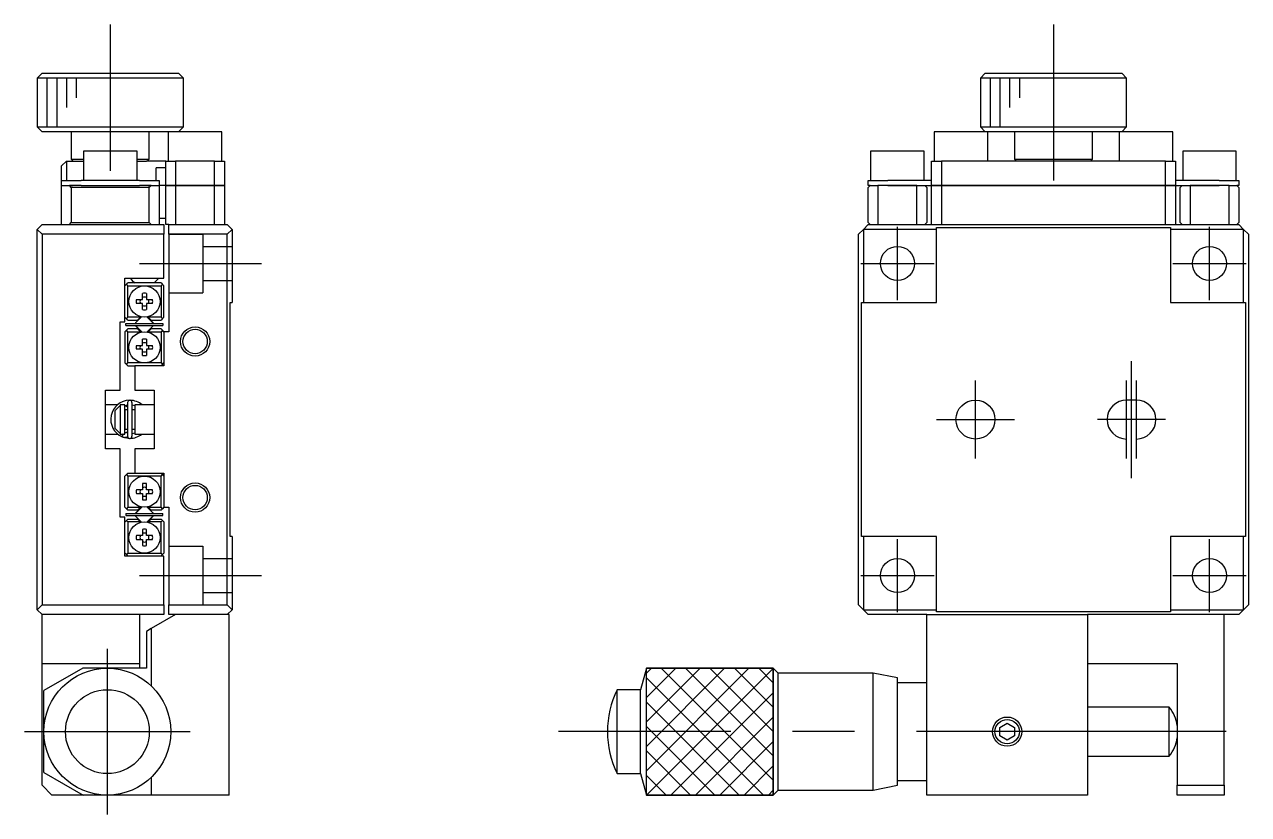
# Model space of a CAD drawing. Extents: x 200 to 550, y -36 to 184.
# Drawn here: x 424.4 to 550, y 62.9 to 143.9 of the extents above; entities that cross this region are included whole.
import ezdxf

# ---------------------------------------------------------------- set-up
doc = ezdxf.new("R2010")
doc.units = 0
doc.linetypes.add('CENTER', pattern=[50.8, 31.75, -6.35, 6.35, -6.35])
doc.linetypes.add('DASHED', pattern=[19.05, 12.7, -6.35])
doc.layers.get('0').update_dxf_attribs({"linetype": 'CONTINUOUS'})
doc.layers.add('CENTER', color=1, linetype='CENTER')

msp = doc.modelspace()

# ---------------------------------------------------------------- linework, layer by layer
at = {"color": 7, "linetype": 'CONTINUOUS'}
for p, q in [((426.23, 138.93), (425.73, 138.43)), ((440.73, 138.43), (425.73, 138.43)), ((425.73, 138.43), (425.73, 133.43)), ((426.23, 138.93), (440.23, 138.93)), ((426.23, 138.93), (440.23, 138.93)), ((426.23, 138.93), (426.23, 138.93)), ((440.73, 138.43), (440.23, 138.93)), ((440.73, 133.43), (440.73, 138.43)), ((522.96, 138.93), (522.46, 138.43)), ((537.46, 138.43), (522.46, 138.43)), ((522.46, 138.43), (522.46, 133.43)), ((522.96, 138.93), (536.96, 138.93)), ((537.46, 138.43), (536.96, 138.93)), ((537.46, 133.43), (537.46, 138.43)), ((425.73, 133.43), (440.73, 133.43)), ((425.73, 133.43), (426.23, 132.93)), ((440.23, 132.93), (440.73, 133.43)), ((440.73, 133.43), (440.73, 133.43)), ((522.46, 133.43), (529.88, 133.43)), ((522.46, 133.43), (522.96, 132.93)), ((529.88, 133.43), (537.46, 133.43)), ((536.96, 132.93), (537.46, 133.43)), ((439.18, 132.93), (426.23, 132.93)), ((429.23, 132.93), (429.23, 130.13)), ((437.23, 130.13), (437.23, 132.93)), ((444.68, 132.93), (439.18, 132.93)), ((439.18, 132.93), (439.18, 129.93)), ((444.68, 129.93), (444.68, 132.93)), ((520.46, 132.93), (517.71, 132.93)), ((517.71, 132.93), (517.71, 129.93)), ((523.21, 132.93), (520.46, 132.93)), ((529.89, 132.93), (523.21, 132.93)), ((523.21, 129.93), (523.21, 132.93)), ((525.96, 132.93), (525.96, 130.13)), ((536.71, 132.93), (529.89, 132.93)), ((533.96, 130.13), (533.96, 132.93)), ((539.46, 132.93), (536.71, 132.93)), ((536.71, 132.93), (536.71, 129.93)), ((542.21, 132.93), (539.46, 132.93)), ((542.21, 129.93), (542.21, 132.93)), ((435.98, 130.93), (430.48, 130.93)), ((430.48, 130.93), (430.48, 127.93)), ((435.98, 127.93), (435.98, 130.93)), ((513.96, 130.93), (511.21, 130.93)), ((511.21, 130.93), (511.21, 127.93)), ((516.71, 130.93), (513.96, 130.93)), ((516.71, 127.93), (516.71, 130.93)), ((545.96, 130.93), (543.21, 130.93)), ((543.21, 130.93), (543.21, 127.93)), ((548.71, 130.93), (545.96, 130.93)), ((548.71, 127.93), (548.71, 130.93)), ((428.73, 129.93), (428.23, 129.43)), ((428.23, 127.93), (428.23, 129.43)), ((428.73, 129.93), (428.73, 127.93)), ((428.73, 129.93), (430.48, 129.93)), ((429.23, 130.13), (430.48, 130.13)), ((429.23, 130.13), (429.43, 129.93)), ((435.98, 130.13), (437.23, 130.13)), ((435.98, 129.93), (436.93, 129.93)), ((438.93, 129.93), (436.93, 129.93)), ((437.03, 129.93), (437.23, 130.13)), ((438.93, 127.43), (438.93, 129.93)), ((438.93, 129.93), (439.93, 129.93)), ((439.93, 129.93), (439.93, 127.43)), ((443.93, 129.93), (439.93, 129.93)), ((443.93, 127.43), (443.93, 129.93)), ((443.93, 129.93), (444.93, 129.93)), ((444.93, 129.93), (444.93, 127.43)), ((517.46, 127.43), (517.46, 129.93)), ((517.46, 129.93), (518.46, 129.93)), ((518.46, 129.93), (518.46, 127.43)), ((528.71, 129.93), (518.46, 129.93)), ((525.96, 130.13), (529.92, 130.13)), ((525.96, 130.13), (526.16, 129.93)), ((531.21, 129.93), (528.71, 129.93)), ((529.92, 130.13), (533.96, 130.13)), ((541.46, 129.93), (531.21, 129.93)), ((533.76, 129.93), (533.96, 130.13)), ((541.46, 127.43), (541.46, 129.93)), ((541.46, 129.93), (542.46, 129.93)), ((542.46, 129.93), (542.46, 127.43)), ((438.93, 129.23), (437.93, 129.23)), ((437.93, 127.93), (437.93, 129.23)), ((428.23, 127.43), (428.23, 127.93)), ((428.23, 127.93), (430.23, 127.93)), ((428.23, 123.43), (428.23, 127.43)), ((428.23, 127.43), (429.03, 127.43)), ((429.23, 127.23), (429.03, 127.43)), ((429.03, 127.43), (429.36, 127.43)), ((429.36, 127.43), (429.03, 127.43)), ((437.23, 127.23), (429.23, 127.23)), ((429.23, 127.23), (429.23, 123.63)), ((430.23, 127.43), (429.36, 127.43)), ((436.23, 127.93), (430.23, 127.93)), ((430.23, 127.43), (436.23, 127.43)), ((436.23, 127.93), (438.23, 127.93)), ((437.1, 127.43), (436.23, 127.43)), ((437.1, 127.43), (437.43, 127.43)), ((437.43, 127.43), (437.1, 127.43)), ((437.43, 127.43), (437.23, 127.23)), ((437.23, 123.63), (437.23, 127.23)), ((437.43, 127.43), (438.23, 127.43)), ((438.23, 127.93), (438.23, 127.43)), ((438.23, 127.43), (438.23, 123.43)), ((438.93, 127.43), (438.23, 127.43)), ((439.93, 127.43), (438.93, 127.43)), ((438.93, 123.43), (438.93, 127.43)), ((438.93, 127.43), (439.93, 127.43)), ((439.93, 127.43), (443.93, 127.43)), ((439.93, 127.43), (439.93, 123.43)), ((443.93, 127.43), (439.93, 127.43)), ((444.93, 127.43), (443.93, 127.43)), ((443.93, 123.43), (443.93, 127.43)), ((443.93, 127.43), (444.93, 127.43)), ((444.93, 127.43), (444.93, 123.43)), ((510.96, 127.43), (510.96, 127.93)), ((510.96, 127.93), (512.96, 127.93)), ((511.16, 127.43), (510.96, 127.23)), ((511.16, 127.43), (510.96, 127.43)), ((510.96, 123.63), (510.96, 127.23)), ((511.16, 127.43), (511.96, 127.43)), ((511.96, 127.43), (511.96, 123.43)), ((512.96, 127.43), (511.96, 127.43)), ((512.96, 127.43), (511.96, 127.43)), ((517.46, 127.93), (512.96, 127.93)), ((515.96, 127.43), (512.96, 127.43)), ((512.96, 127.43), (515.96, 127.43)), ((515.96, 123.43), (515.96, 127.43)), ((515.96, 127.43), (517.46, 127.43)), ((516.96, 127.23), (516.76, 127.43)), ((516.96, 127.23), (516.96, 123.63)), ((518.46, 127.43), (517.46, 127.43)), ((517.46, 123.43), (517.46, 127.43)), ((517.46, 127.43), (518.46, 127.43)), ((518.46, 127.43), (541.46, 127.43)), ((518.46, 127.43), (518.46, 123.43)), ((541.46, 127.43), (518.46, 127.43)), ((542.46, 127.43), (541.46, 127.43)), ((541.46, 123.43), (541.46, 127.43)), ((541.46, 127.43), (542.46, 127.43)), ((546.96, 127.93), (542.46, 127.93)), ((542.46, 127.43), (542.46, 123.43)), ((542.46, 127.43), (543.96, 127.43)), ((543.16, 127.43), (542.96, 127.23)), ((542.96, 123.63), (542.96, 127.23)), ((543.96, 127.43), (543.96, 123.43)), ((546.96, 127.43), (543.96, 127.43)), ((543.96, 127.43), (546.96, 127.43)), ((546.96, 127.93), (548.96, 127.93)), ((547.96, 127.43), (546.96, 127.43)), ((547.96, 127.43), (546.96, 127.43)), ((547.96, 123.43), (547.96, 127.43)), ((547.96, 127.43), (548.76, 127.43)), ((548.96, 127.23), (548.76, 127.43)), ((548.96, 127.43), (548.76, 127.43)), ((548.96, 127.93), (548.96, 127.43)), ((548.96, 127.23), (548.96, 123.63)), ((426.23, 123.43), (425.73, 122.93)), ((426.23, 123.43), (438.73, 123.43)), ((429.03, 123.43), (429.23, 123.63)), ((429.23, 123.63), (437.23, 123.63)), ((437.23, 123.63), (437.43, 123.43)), ((438.93, 124.03), (438.23, 124.03)), ((438.73, 123.43), (438.73, 122.43)), ((439.23, 123.43), (438.93, 123.43)), ((439.23, 122.43), (439.23, 123.43)), ((439.23, 123.43), (445.23, 123.43)), ((445.23, 123.43), (445.73, 122.93)), ((510.96, 123.43), (510.46, 122.93)), ((510.96, 123.63), (511.16, 123.43)), ((510.96, 123.43), (548.96, 123.43)), ((516.76, 123.43), (516.96, 123.63)), ((517.96, 123.13), (541.96, 123.13)), ((517.96, 122.93), (517.96, 123.13)), ((541.96, 123.13), (541.96, 122.93)), ((542.96, 123.63), (543.16, 123.43)), ((548.76, 123.43), (548.96, 123.63)), ((549.46, 122.93), (548.96, 123.43)), ((425.73, 83.93), (425.73, 122.93)), ((425.73, 122.93), (426.23, 122.43)), ((426.23, 122.43), (426.23, 84.43)), ((438.73, 122.43), (426.23, 122.43)), ((438.73, 117.93), (438.73, 122.43)), ((439.23, 122.43), (439.23, 112.43)), ((445.23, 122.43), (439.23, 122.43)), ((445.73, 122.93), (445.23, 122.43)), ((445.23, 84.43), (445.23, 122.43)), ((445.73, 122.93), (445.73, 115.43)), ((510.46, 122.93), (509.96, 122.43)), ((509.96, 84.43), (509.96, 122.43)), ((510.46, 122.93), (510.46, 115.43)), ((517.96, 122.93), (510.46, 122.93)), ((517.96, 115.43), (517.96, 122.93)), ((549.46, 122.93), (541.96, 122.93)), ((541.96, 122.93), (541.96, 115.43)), ((549.46, 115.43), (549.46, 122.93)), ((549.96, 122.43), (549.46, 122.93)), ((549.96, 122.43), (549.96, 84.43)), ((434.73, 117.93), (438.73, 117.93)), ((434.73, 113.43), (434.73, 117.93)), ((434.88, 117.28), (434.73, 117.13)), ((434.88, 117.28), (435.03, 117.43)), ((435.03, 117.13), (434.88, 117.28)), ((438.43, 117.43), (435.03, 117.43)), ((435.03, 113.93), (435.03, 117.13)), ((435.03, 117.13), (436.73, 117.13)), ((435.25, 117.93), (435.48, 117.7)), ((435.48, 117.7), (435.73, 117.45)), ((436.73, 117.45), (435.73, 117.45)), ((437.73, 117.45), (436.73, 117.45)), ((436.73, 117.13), (438.43, 117.13)), ((437.73, 117.45), (437.98, 117.7)), ((437.98, 117.7), (438.21, 117.93)), ((438.43, 117.43), (438.58, 117.28)), ((438.58, 117.28), (438.43, 117.13)), ((438.43, 117.13), (438.43, 113.93)), ((438.73, 117.13), (438.58, 117.28)), ((438.73, 113.93), (438.73, 117.13)), ((435.9, 115.73), (436.53, 115.73)), ((436.53, 115.73), (436.53, 116.36)), ((436.93, 116.36), (436.93, 115.73)), ((436.93, 115.73), (437.55, 115.73)), ((436.53, 115.33), (435.9, 115.33)), ((436.53, 114.71), (436.53, 115.33)), ((436.93, 115.33), (436.93, 114.71)), ((437.55, 115.33), (436.93, 115.33)), ((445.53, 115.43), (445.73, 115.43)), ((445.53, 91.43), (445.53, 115.43)), ((510.26, 91.43), (510.26, 115.43)), ((510.26, 115.43), (510.46, 115.43)), ((510.46, 115.43), (517.96, 115.43)), ((541.96, 115.43), (549.46, 115.43)), ((549.46, 115.43), (549.66, 115.43)), ((549.66, 115.43), (549.66, 91.43)), ((434.23, 113.43), (434.73, 113.43)), ((434.23, 106.43), (434.23, 113.43)), ((434.73, 113.93), (434.88, 113.78)), ((434.83, 113.08), (434.83, 113.28)), ((434.83, 113.28), (438.63, 113.28)), ((434.83, 113.08), (438.63, 113.08)), ((434.88, 113.78), (435.03, 113.93)), ((435.03, 113.63), (434.88, 113.78)), ((436.33, 113.93), (435.03, 113.93)), ((435.03, 113.63), (436.03, 113.63)), ((436.44, 113.96), (435.83, 113.34)), ((435.83, 113.06), (436.47, 112.41)), ((435.83, 113.02), (436.44, 112.41)), ((436.33, 113.93), (436.03, 113.63)), ((436.37, 113.97), (436.33, 113.93)), ((437.24, 113.7), (436.98, 113.95)), ((437.63, 113.34), (437.01, 113.96)), ((437.01, 112.41), (437.63, 113.02)), ((437.13, 113.93), (437.09, 113.97)), ((438.43, 113.93), (437.13, 113.93)), ((437.43, 113.63), (437.13, 113.93)), ((437.63, 113.31), (437.24, 113.7)), ((437.43, 113.63), (438.43, 113.63)), ((438.43, 113.93), (438.58, 113.78)), ((438.58, 113.78), (438.43, 113.63)), ((438.58, 113.78), (438.73, 113.93)), ((438.63, 113.28), (438.63, 113.08)), ((434.88, 112.58), (434.73, 112.43)), ((434.73, 112.43), (434.73, 109.23)), ((434.88, 112.58), (435.03, 112.73)), ((435.03, 112.43), (434.88, 112.58)), ((436.03, 112.73), (435.03, 112.73)), ((435.03, 109.23), (435.03, 112.43)), ((435.03, 112.43), (436.33, 112.43)), ((436.03, 112.73), (436.33, 112.43)), ((436.33, 112.43), (436.37, 112.39)), ((437.09, 112.39), (437.13, 112.43)), ((437.13, 112.43), (437.43, 112.73)), ((437.13, 112.43), (438.43, 112.43)), ((438.43, 112.73), (437.43, 112.73)), ((438.43, 112.73), (438.58, 112.58)), ((438.58, 112.58), (438.43, 112.43)), ((438.43, 112.43), (438.43, 109.23)), ((438.73, 112.43), (438.58, 112.58)), ((438.73, 112.43), (438.73, 108.93)), ((439.23, 112.43), (438.73, 112.43)), ((435.9, 111.03), (436.53, 111.03)), ((436.53, 110.63), (435.9, 110.63)), ((436.53, 111.03), (436.53, 111.66)), ((436.53, 110.01), (436.53, 110.63)), ((436.93, 111.66), (436.93, 111.03)), ((436.93, 111.03), (437.55, 111.03)), ((437.55, 110.63), (436.93, 110.63)), ((436.93, 110.63), (436.93, 110.01)), ((434.73, 109.23), (434.88, 109.08)), ((434.88, 109.08), (435.03, 109.23)), ((436.73, 109.23), (435.03, 109.23)), ((438.43, 109.23), (436.73, 109.23)), ((438.43, 109.23), (438.58, 109.08)), ((438.58, 109.08), (438.73, 109.23)), ((435.03, 108.93), (434.88, 109.08)), ((435.03, 108.93), (435.73, 108.93)), ((435.73, 108.93), (435.73, 106.43)), ((438.73, 108.93), (435.73, 108.93)), ((438.58, 109.08), (438.43, 108.93)), ((432.73, 106.43), (434.23, 106.43)), ((432.73, 100.43), (432.73, 106.43)), ((435.73, 106.43), (437.73, 106.43)), ((437.73, 106.43), (437.73, 104.51)), ((433.97, 104.93), (432.73, 104.93)), ((433.73, 104.35), (434.23, 104.88)), ((433.73, 102.52), (433.73, 104.35)), ((434.23, 104.93), (434.23, 104.88)), ((434.73, 104.93), (434.23, 104.93)), ((434.23, 104.88), (434.23, 101.99)), ((434.45, 105.23), (434.44, 105.23)), ((434.45, 105.23), (434.44, 105.23)), ((434.51, 105.26), (434.45, 105.24)), ((434.73, 104.43), (434.73, 104.93)), ((434.73, 101.93), (434.73, 104.93)), ((434.73, 104.86), (435.01, 104.93)), ((434.73, 104.85), (434.74, 104.85)), ((434.73, 104.43), (434.73, 102.43)), ((434.73, 102.43), (434.73, 104.43)), ((435.01, 104.43), (434.73, 104.43)), ((434.74, 104.85), (434.75, 104.85)), ((434.75, 104.85), (434.76, 104.84)), ((434.76, 104.84), (434.78, 104.84)), ((434.78, 104.84), (434.79, 104.84)), ((434.79, 104.84), (434.81, 104.84)), ((434.81, 104.84), (434.82, 104.83)), ((434.82, 104.83), (434.83, 104.83)), ((434.83, 104.83), (434.84, 104.82)), ((434.84, 104.82), (434.86, 104.82)), ((434.86, 104.82), (434.87, 104.81)), ((434.87, 104.81), (434.88, 104.8)), ((434.88, 104.8), (434.89, 104.8)), ((434.89, 104.8), (434.9, 104.79)), ((434.9, 104.79), (434.91, 104.78)), ((434.91, 104.78), (434.92, 104.77)), ((434.92, 104.77), (434.93, 104.76)), ((434.93, 104.76), (434.94, 104.75)), ((434.94, 104.75), (434.95, 104.74)), ((434.95, 104.74), (434.96, 104.73)), ((434.96, 104.73), (434.96, 104.72)), ((434.96, 104.72), (434.97, 104.71)), ((434.97, 104.71), (434.98, 104.69)), ((434.98, 104.69), (434.98, 104.68)), ((434.98, 104.68), (434.99, 104.67)), ((434.99, 104.67), (434.99, 104.66)), ((434.99, 104.66), (435, 104.64)), ((435, 104.64), (435, 104.63)), ((435, 104.63), (435, 104.62)), ((435, 104.62), (435.01, 104.6)), ((435.01, 105.17), (435.01, 101.72)), ((435.01, 104.6), (435.01, 104.59)), ((435.01, 104.59), (435.01, 104.58)), ((435.01, 104.58), (435.01, 104.57)), ((435.46, 101.72), (435.46, 105.17)), ((435.46, 104.93), (435.73, 104.87)), ((435.73, 104.43), (435.46, 104.43)), ((435.73, 104.93), (435.73, 101.93)), ((437.73, 104.93), (435.73, 104.93)), ((437.73, 104.51), (437.73, 102.36)), ((538.46, 105.43), (537.46, 105.43)), ((432.73, 101.93), (434.01, 101.93)), ((434.23, 101.99), (433.73, 102.52)), ((433.73, 102.51), (433.73, 102.52)), ((434.01, 101.93), (434.01, 101.93)), ((434.01, 101.93), (434.01, 101.93)), ((434.23, 101.99), (434.23, 101.93)), ((434.23, 101.93), (434.73, 101.93)), ((434.44, 101.67), (434.52, 101.93)), ((434.46, 101.73), (434.45, 101.72)), ((434.45, 101.72), (434.45, 101.71)), ((434.45, 101.71), (434.45, 101.7)), ((434.45, 101.7), (434.45, 101.69)), ((434.45, 101.69), (434.45, 101.68)), ((434.47, 101.77), (434.46, 101.76)), ((434.46, 101.76), (434.46, 101.74)), ((434.46, 101.74), (434.46, 101.73)), ((434.48, 101.8), (434.47, 101.79)), ((434.47, 101.79), (434.47, 101.77)), ((434.49, 101.82), (434.48, 101.8)), ((434.5, 101.85), (434.49, 101.83)), ((434.49, 101.83), (434.49, 101.82)), ((434.51, 101.87), (434.5, 101.85)), ((434.52, 101.9), (434.51, 101.88)), ((434.51, 101.88), (434.51, 101.87)), ((434.52, 101.93), (434.53, 101.93)), ((434.53, 101.92), (434.52, 101.9)), ((434.54, 101.93), (434.53, 101.92)), ((434.73, 101.93), (434.73, 102.43)), ((434.73, 102.43), (435.01, 102.43)), ((434.75, 102.05), (434.73, 102.05)), ((434.73, 102.05), (434.73, 102.05)), ((434.76, 102.05), (434.75, 102.05)), ((434.77, 102.06), (434.76, 102.05)), ((434.79, 102.06), (434.77, 102.06)), ((434.8, 102.06), (434.79, 102.06)), ((434.81, 102.06), (434.8, 102.06)), ((434.83, 102.07), (434.81, 102.06)), ((434.84, 102.07), (434.83, 102.07)), ((434.85, 102.08), (434.84, 102.07)), ((434.86, 102.08), (434.85, 102.08)), ((434.88, 102.09), (434.86, 102.08)), ((434.89, 102.1), (434.88, 102.09)), ((434.9, 102.11), (434.89, 102.1)), ((434.91, 102.12), (434.9, 102.11)), ((434.92, 102.12), (434.91, 102.12)), ((434.93, 102.13), (434.92, 102.12)), ((434.94, 102.14), (434.93, 102.13)), ((434.95, 102.15), (434.94, 102.14)), ((434.96, 102.18), (434.95, 102.16)), ((434.95, 102.16), (434.95, 102.15)), ((434.97, 102.19), (434.96, 102.18)), ((434.98, 102.2), (434.97, 102.19)), ((434.99, 102.22), (434.98, 102.21)), ((434.98, 102.21), (434.98, 102.2)), ((435, 102.25), (434.99, 102.24)), ((434.99, 102.24), (434.99, 102.22)), ((435.01, 102.3), (435, 102.29)), ((435, 102.29), (435, 102.27)), ((435, 102.27), (435, 102.26)), ((435, 102.26), (435, 102.25)), ((435.01, 102.33), (435.01, 102.31)), ((435.01, 102.31), (435.01, 102.3)), ((435.46, 102.43), (435.73, 102.43)), ((435.73, 102.03), (435.46, 101.96)), ((435.73, 101.93), (437.73, 101.93)), ((437.73, 102.36), (437.73, 100.43)), ((434.23, 100.43), (432.73, 100.43)), ((434.23, 93.43), (434.23, 100.43)), ((434.42, 101.68), (434.45, 101.66)), ((434.45, 101.68), (434.45, 101.67)), ((434.45, 101.67), (434.45, 101.67)), ((434.45, 101.67), (434.45, 101.67)), ((434.45, 101.67), (434.45, 101.66)), ((434.45, 101.66), (434.45, 101.66)), ((434.45, 101.66), (434.48, 101.65)), ((434.48, 101.65), (434.52, 101.64)), ((434.51, 101.64), (435.2, 101.5)), ((434.52, 101.64), (434.55, 101.63)), ((434.55, 101.63), (434.59, 101.62)), ((434.59, 101.62), (434.62, 101.61)), ((434.62, 101.61), (434.66, 101.61)), ((434.66, 101.61), (434.69, 101.6)), ((434.69, 101.6), (434.73, 101.6)), ((434.73, 101.6), (434.76, 101.6)), ((434.76, 101.6), (434.8, 101.61)), ((434.8, 101.61), (434.83, 101.61)), ((434.83, 101.61), (434.87, 101.61)), ((434.87, 101.61), (434.9, 101.62)), ((434.9, 101.62), (434.94, 101.63)), ((434.94, 101.63), (434.97, 101.64)), ((434.97, 101.64), (435.01, 101.65)), ((435.01, 101.65), (435.02, 101.66)), ((437.73, 100.43), (435.73, 100.43)), ((435.73, 100.43), (435.73, 97.93)), ((435.03, 97.93), (434.88, 97.78)), ((435.03, 97.93), (435.73, 97.93)), ((435.73, 97.93), (438.73, 97.93)), ((438.58, 97.78), (438.43, 97.93)), ((438.73, 97.93), (438.73, 94.43)), ((434.73, 97.63), (434.88, 97.78)), ((434.73, 94.43), (434.73, 97.63)), ((434.88, 97.78), (435.03, 97.63)), ((435.03, 97.63), (435.03, 94.43)), ((436.73, 97.63), (435.03, 97.63)), ((436.53, 96.86), (436.53, 96.23)), ((438.43, 97.63), (436.73, 97.63)), ((436.93, 96.23), (436.93, 96.86)), ((438.43, 97.63), (438.58, 97.78)), ((438.43, 94.43), (438.43, 97.63)), ((438.58, 97.78), (438.73, 97.63)), ((436.53, 96.23), (435.9, 96.23)), ((435.9, 95.83), (436.53, 95.83)), ((436.53, 95.83), (436.53, 95.21)), ((437.55, 96.23), (436.93, 96.23)), ((436.93, 95.21), (436.93, 95.83)), ((436.93, 95.83), (437.55, 95.83)), ((434.88, 94.28), (434.73, 94.43)), ((435.03, 94.43), (434.88, 94.28)), ((434.88, 94.28), (435.03, 94.13)), ((435.03, 94.43), (436.33, 94.43)), ((436.44, 94.46), (435.83, 93.84)), ((435.83, 93.81), (436.47, 94.45)), ((436.03, 94.13), (436.33, 94.43)), ((436.33, 94.43), (436.37, 94.47)), ((437.63, 93.84), (437.01, 94.46)), ((437.09, 94.47), (437.13, 94.43)), ((437.13, 94.43), (437.43, 94.13)), ((437.13, 94.43), (438.43, 94.43)), ((438.58, 94.28), (438.43, 94.43)), ((438.43, 94.13), (438.58, 94.28)), ((438.73, 94.43), (438.58, 94.28)), ((438.73, 94.43), (439.23, 94.43)), ((439.23, 94.43), (439.23, 84.43)), ((434.73, 93.43), (434.23, 93.43)), ((434.73, 89.43), (434.73, 93.43)), ((434.73, 92.93), (434.88, 93.08)), ((434.83, 93.78), (434.83, 93.58)), ((434.83, 93.78), (438.63, 93.78)), ((434.83, 93.58), (438.63, 93.58)), ((435.03, 93.23), (434.88, 93.08)), ((434.88, 93.08), (435.03, 92.93)), ((436.03, 94.13), (435.03, 94.13)), ((435.03, 93.23), (436.03, 93.23)), ((435.03, 92.93), (435.03, 89.73)), ((436.33, 92.93), (435.03, 92.93)), ((435.83, 93.52), (436.44, 92.91)), ((436.33, 92.93), (436.03, 93.23)), ((436.37, 92.89), (436.33, 92.93)), ((437.24, 93.17), (436.98, 92.91)), ((437.01, 92.91), (437.63, 93.52)), ((437.13, 92.93), (437.09, 92.89)), ((437.43, 93.23), (437.13, 92.93)), ((438.43, 92.93), (437.13, 92.93)), ((437.63, 93.56), (437.24, 93.17)), ((438.43, 94.13), (437.43, 94.13)), ((437.43, 93.23), (438.43, 93.23)), ((438.58, 93.08), (438.43, 93.23)), ((438.43, 92.93), (438.58, 93.08)), ((438.43, 89.73), (438.43, 92.93)), ((438.58, 93.08), (438.73, 92.93)), ((438.63, 93.58), (438.63, 93.78)), ((438.73, 92.93), (438.73, 89.73)), ((436.53, 92.16), (436.53, 91.53)), ((436.93, 91.53), (436.93, 92.16)), ((436.53, 91.53), (435.9, 91.53)), ((435.9, 91.13), (436.53, 91.13)), ((436.53, 91.13), (436.53, 90.51)), ((437.55, 91.53), (436.93, 91.53)), ((436.93, 90.51), (436.93, 91.13)), ((436.93, 91.13), (437.55, 91.13)), ((445.73, 91.43), (445.53, 91.43)), ((445.73, 91.43), (445.73, 83.93)), ((510.46, 91.43), (510.26, 91.43)), ((510.46, 91.43), (510.46, 83.93)), ((517.96, 91.43), (510.46, 91.43)), ((517.96, 83.93), (517.96, 91.43)), ((541.96, 91.43), (541.96, 83.93)), ((549.46, 91.43), (541.96, 91.43)), ((549.46, 83.93), (549.46, 91.43)), ((549.66, 91.43), (549.46, 91.43)), ((434.88, 89.58), (434.73, 89.73)), ((438.73, 89.43), (434.73, 89.43)), ((435.03, 89.73), (434.88, 89.58)), ((434.88, 89.58), (435.03, 89.43)), ((435.03, 89.73), (436.73, 89.73)), ((436.73, 89.73), (438.43, 89.73)), ((438.58, 89.58), (438.43, 89.73)), ((438.43, 89.43), (438.58, 89.58)), ((438.73, 89.73), (438.58, 89.58)), ((438.73, 84.43), (438.73, 89.43)), ((426.23, 84.43), (425.73, 83.93)), ((426.23, 84.43), (438.73, 84.43)), ((438.73, 84.43), (438.73, 83.43)), ((439.23, 84.43), (445.23, 84.43)), ((439.23, 83.43), (439.23, 84.43)), ((445.23, 84.43), (445.73, 83.93)), ((509.96, 84.43), (510.46, 83.93)), ((549.46, 83.93), (549.96, 84.43)), ((425.73, 83.93), (426.23, 83.43)), ((426.23, 78.43), (426.23, 83.43)), ((438.73, 83.43), (426.23, 83.43)), ((436.23, 83.43), (436.23, 78.43)), ((439.93, 83.43), (437.43, 81.99)), ((445.23, 83.43), (439.23, 83.43)), ((445.73, 83.93), (445.23, 83.43)), ((445.43, 83.43), (445.23, 83.43)), ((445.43, 64.93), (445.43, 83.43)), ((510.46, 83.93), (517.96, 83.93)), ((510.46, 83.93), (510.96, 83.43)), ((516.96, 83.43), (510.96, 83.43)), ((516.96, 83.43), (533.46, 83.43)), ((516.96, 64.93), (516.96, 83.43)), ((517.96, 83.73), (517.96, 83.93)), ((541.96, 83.73), (517.96, 83.73)), ((533.46, 83.43), (533.46, 64.93)), ((548.96, 83.43), (533.46, 83.43)), ((541.96, 83.93), (541.96, 83.73)), ((541.96, 83.93), (549.46, 83.93)), ((547.46, 65.93), (547.46, 83.43)), ((548.96, 83.43), (549.46, 83.93)), ((437.43, 81.99), (436.93, 81.7)), ((436.93, 81.7), (436.93, 77.93)), ((437.43, 81.99), (437.43, 76.12)), ((426.23, 78.43), (436.23, 78.43)), ((426.23, 65.93), (426.23, 78.43)), ((430.4, 77.93), (426.43, 75.64)), ((432.93, 77.93), (430.4, 77.93)), ((436.93, 77.93), (432.93, 77.93)), ((436.23, 78.43), (436.23, 77.93)), ((488.21, 77.93), (487.62, 75.73)), ((488.21, 77.93), (501.21, 77.93)), ((488.21, 64.93), (488.21, 77.93)), ((501.71, 77.43), (501.21, 77.93)), ((501.21, 77.93), (501.21, 64.93)), ((533.46, 78.43), (542.66, 78.43)), ((542.66, 78.43), (542.66, 65.93)), ((501.71, 65.43), (501.71, 77.43)), ((511.46, 77.43), (501.71, 77.43)), ((511.46, 65.43), (511.46, 77.43)), ((513.96, 76.93), (511.46, 77.43)), ((513.96, 65.93), (513.96, 76.93)), ((426.43, 71.43), (426.43, 75.64)), ((485.21, 67.13), (485.21, 75.73)), ((487.62, 75.73), (485.21, 75.73)), ((487.62, 67.13), (487.62, 75.73)), ((516.96, 76.43), (513.96, 76.43)), ((541.83, 73.93), (533.46, 73.93)), ((541.83, 68.93), (541.83, 73.93)), ((524.46, 71.87), (525.21, 72.3)), ((524.46, 71), (524.46, 71.87)), ((525.21, 72.3), (525.96, 71.87)), ((525.96, 71.87), (525.96, 71)), ((426.43, 67.24), (426.43, 71.43)), ((525.21, 70.57), (524.46, 71)), ((525.96, 71), (525.21, 70.57)), ((533.46, 68.93), (541.83, 68.93)), ((426.43, 67.24), (430.43, 64.93)), ((437.43, 66.74), (437.43, 64.93)), ((485.21, 67.13), (487.62, 67.13)), ((487.62, 67.13), (488.21, 64.93)), ((426.23, 65.93), (427.23, 64.93)), ((501.21, 64.93), (501.71, 65.43)), ((501.71, 65.43), (511.46, 65.43)), ((511.46, 65.43), (513.96, 65.93)), ((513.96, 66.43), (516.96, 66.43)), ((542.66, 65.93), (547.46, 65.93)), ((542.66, 64.93), (542.66, 65.93)), ((547.46, 65.93), (547.46, 64.93)), ((430.43, 64.93), (427.23, 64.93)), ((432.93, 64.93), (430.43, 64.93)), ((437.43, 64.93), (432.93, 64.93)), ((445.43, 64.93), (437.43, 64.93)), ((501.21, 64.93), (488.21, 64.93)), ((533.46, 64.93), (516.96, 64.93)), ((547.46, 64.93), (542.66, 64.93))]:
    msp.add_line(p, q, dxfattribs=at)
at = {"color": 3, "linetype": 'CONTINUOUS'}
for p, q in [((426.73, 138.43), (426.73, 133.43)), ((427.73, 138.43), (427.73, 133.43)), ((428.73, 138.43), (428.73, 135.43)), ((429.73, 138.43), (429.73, 136.43)), ((523.46, 138.43), (523.46, 133.43)), ((524.46, 138.43), (524.46, 133.43)), ((525.46, 138.43), (525.46, 135.43)), ((526.46, 138.43), (526.46, 136.43)), ((488.21, 64.93), (488.21, 77.93)), ((501.21, 77.93), (488.21, 77.93)), ((488.21, 77.42), (488.73, 77.93)), ((488.21, 74.92), (491.23, 77.93)), ((488.21, 72.42), (493.73, 77.93)), ((488.21, 69.92), (496.23, 77.93)), ((488.21, 67.42), (498.73, 77.93)), ((488.23, 64.93), (501.21, 77.92)), ((489.73, 77.93), (501.21, 66.45)), ((492.23, 77.93), (501.21, 68.95)), ((494.73, 77.93), (501.21, 71.45)), ((497.23, 77.93), (501.21, 73.95)), ((499.73, 77.93), (501.21, 76.45)), ((501.21, 64.93), (501.21, 77.93)), ((488.21, 76.95), (500.23, 64.93)), ((490.73, 64.93), (501.21, 75.42)), ((488.21, 74.45), (497.73, 64.93)), ((493.23, 64.93), (501.21, 72.92)), ((488.21, 71.95), (495.23, 64.93)), ((495.73, 64.93), (501.21, 70.42)), ((488.21, 69.45), (492.73, 64.93)), ((498.23, 64.93), (501.21, 67.92)), ((488.21, 66.95), (490.23, 64.93)), ((500.73, 64.93), (501.21, 65.42)), ((488.21, 64.93), (501.21, 64.93))]:
    msp.add_line(p, q, dxfattribs=at)
at = {"color": 3, "linetype": 'DASHED'}
for p, q in [((439.23, 122.43), (442.73, 122.43)), ((442.73, 122.43), (442.73, 116.43)), ((442.73, 121.18), (445.73, 121.18)), ((442.73, 117.68), (445.73, 117.68)), ((439.23, 116.43), (442.73, 116.43)), ((439.23, 90.43), (442.73, 90.43)), ((442.73, 90.43), (442.73, 84.43)), ((442.73, 89.18), (445.73, 89.18)), ((442.73, 85.68), (445.73, 85.68)), ((439.23, 84.43), (442.73, 84.43))]:
    msp.add_line(p, q, dxfattribs=at)
at = {"color": 7, "linetype": 'CONTINUOUS'}
for centre, radius in [((513.96, 119.43), 1.75), ((545.96, 119.43), 1.75), ((436.73, 115.53), 1.6), ((436.73, 110.83), 1.6), ((441.93, 111.43), 1.25), ((521.96, 103.43), 2), ((436.73, 96.03), 1.6), ((441.93, 95.43), 1.25), ((436.73, 91.33), 1.6), ((513.96, 87.43), 1.75), ((545.96, 87.43), 1.75), ((432.93, 71.43), 6.5), ((432.93, 71.43), 4.3), ((525.21, 71.43), 1.25)]:
    msp.add_circle(centre, radius, dxfattribs=at)
at = {"color": 3, "linetype": 'CONTINUOUS'}
for centre in [(441.93, 111.43), (441.93, 95.43), (525.21, 71.43)]:
    msp.add_circle(centre, 1.5, dxfattribs=at)
at = {"color": 7, "linetype": 'CONTINUOUS'}
for centre, radius, start, end in [((436.73, 115.53), 0.85, 166.391, 193.609), ((436.73, 115.53), 0.459, 154.1861, 205.8139), ((436.73, 115.53), 0.85, 76.391, 103.609), ((436.73, 115.53), 0.459, 64.1861, 115.8139), ((436.73, 115.53), 0.459, 334.1861, 25.8139), ((436.73, 115.53), 0.85, 346.391, 13.609), ((436.73, 115.53), 0.459, 244.1861, 295.8139), ((436.73, 115.53), 0.85, 256.391, 283.609), ((435.97, 113.2), 0.2, 135, 155.6939), ((435.97, 113.17), 0.2, 204.3061, 225), ((435.97, 113.2), 0.2, 216.0427, 225), ((437.49, 113.2), 0.2, 24.3061, 45), ((437.49, 113.17), 0.2, 36.0427, 45), ((437.49, 113.17), 0.2, 315, 335.6939), ((436.73, 110.83), 0.85, 166.391, 193.609), ((436.73, 110.83), 0.459, 154.1861, 205.8139), ((436.73, 110.83), 0.85, 76.391, 103.609), ((436.73, 110.83), 0.459, 64.1861, 115.8139), ((436.73, 110.83), 0.459, 334.1861, 25.8139), ((436.73, 110.83), 0.85, 346.391, 13.609), ((436.73, 110.83), 0.459, 244.1861, 295.8139), ((436.73, 110.83), 0.85, 256.391, 283.609), ((435.23, 103.45), 1.95, 90.8908, 246.3781), ((435.23, 105.17), 0.225, 0, 180), ((435.23, 103.45), 1.95, 49.5969, 89.1664), ((537.46, 103.43), 2, 90, 270), ((538.46, 103.43), 2, 270, 90), ((435.23, 101.72), 0.225, 180, 0), ((435.23, 103.45), 1.95, 270.8024, 308.8769), ((436.73, 96.03), 0.85, 76.391, 103.609), ((436.73, 96.03), 0.85, 166.391, 193.609), ((436.73, 96.03), 0.459, 154.1861, 205.8139), ((436.73, 96.03), 0.459, 64.1861, 115.8139), ((436.73, 96.03), 0.459, 244.1861, 295.8139), ((436.73, 96.03), 0.459, 334.1861, 25.8139), ((436.73, 96.03), 0.85, 346.391, 13.609), ((436.73, 96.03), 0.85, 256.391, 283.609), ((435.97, 93.7), 0.2, 135, 155.6939), ((435.97, 93.67), 0.2, 204.3061, 225), ((435.97, 93.67), 0.2, 135, 143.9573), ((437.49, 93.7), 0.2, 24.3061, 45), ((437.49, 93.7), 0.2, 315, 323.9573), ((437.49, 93.67), 0.2, 315, 335.6939), ((436.73, 91.33), 0.85, 76.391, 103.609), ((436.73, 91.33), 0.459, 64.1861, 115.8139), ((436.73, 91.33), 0.85, 166.391, 193.609), ((436.73, 91.33), 0.459, 154.1861, 205.8139), ((436.73, 91.33), 0.459, 244.1861, 295.8139), ((436.73, 91.33), 0.85, 256.391, 283.609), ((436.73, 91.33), 0.459, 334.1861, 25.8139), ((436.73, 91.33), 0.85, 346.391, 13.609), ((493.96, 71.43), 9.75, 153.8162, 206.1838), ((538.71, 71.43), 4, 9.068, 38.6822), ((538.71, 71.43), 4, 321.3178, 350.932)]:
    msp.add_arc(centre, radius, start, end, dxfattribs=at)
at = {"layer": 'CENTER', "color": 1, "linetype": 'CENTER'}
for p, q in [((433.23, 143.93), (433.23, 128.93)), ((529.96, 143.93), (529.96, 127.93)), ((513.96, 115.68), (513.96, 123.18)), ((545.96, 115.68), (545.96, 123.18)), ((436.23, 119.43), (448.73, 119.43)), ((510.21, 119.43), (517.71, 119.43)), ((542.21, 119.43), (549.71, 119.43)), ((537.96, 97.43), (537.96, 109.43)), ((521.96, 99.43), (521.96, 107.43)), ((537.46, 99.43), (537.46, 107.43)), ((538.46, 99.43), (538.46, 107.43)), ((517.96, 103.43), (525.96, 103.43)), ((541.46, 103.43), (534.46, 103.43)), ((513.96, 83.68), (513.96, 91.18)), ((545.96, 83.68), (545.96, 91.18)), ((436.23, 87.43), (448.73, 87.43)), ((510.21, 87.43), (517.71, 87.43)), ((542.21, 87.43), (549.71, 87.43)), ((432.93, 62.93), (432.93, 79.93)), ((424.43, 71.43), (441.43, 71.43)), ((547.66, 71.43), (479.21, 71.43))]:
    msp.add_line(p, q, dxfattribs=at)

doc.saveas('drawing.dxf')
